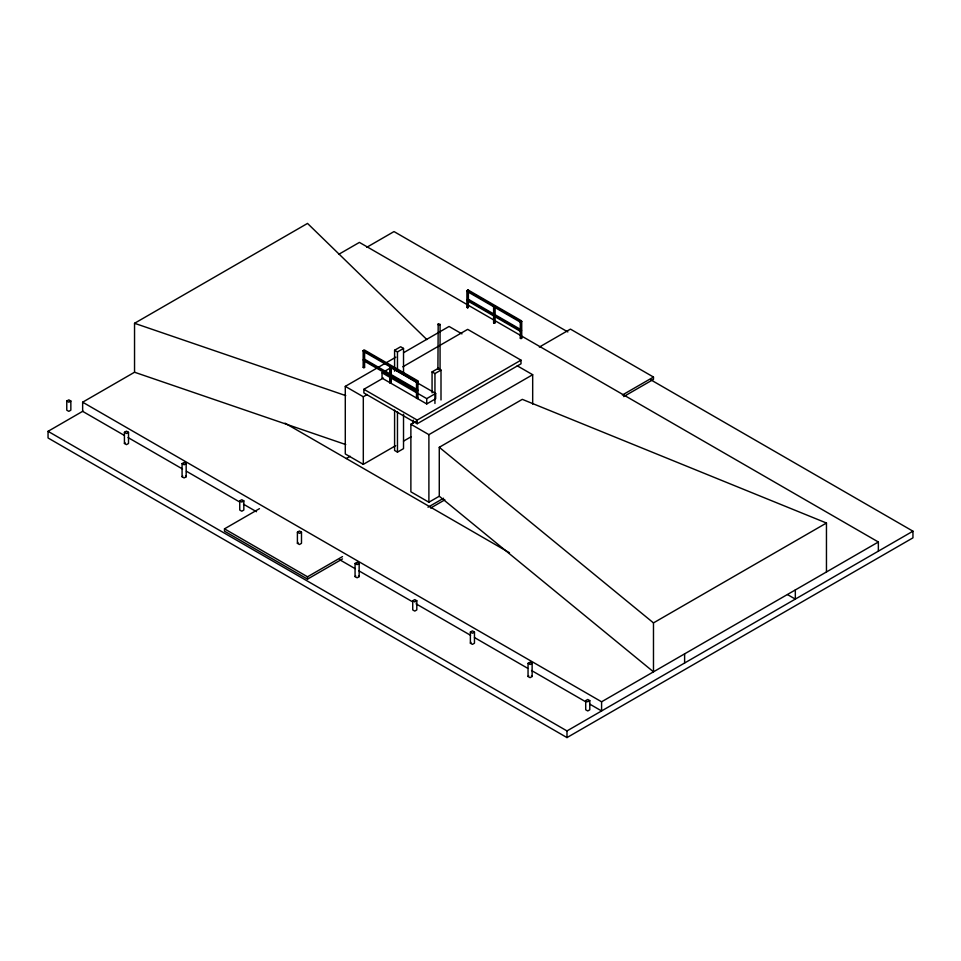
<?xml version="1.0" encoding="UTF-8"?>
<svg xmlns="http://www.w3.org/2000/svg" width="961" height="961" viewBox="0 0 961 961"><rect width="100%" height="100%" fill="white"/><g stroke="black" fill="none" stroke-linecap="round" stroke-linejoin="round"><path stroke-width="1.44" d="M66.765 401.025L68.808 399.848L70.85 401.025L70.85 410.179L68.808 411.356L66.765 410.179L66.765 401.025L68.808 402.203L70.85 401.025M124.425 432.318L126.468 431.141L128.51 432.318L128.51 443.465L126.468 444.643L124.425 443.465L124.425 432.318L126.468 433.495L128.51 432.318M124.425 443.465L125.026 442.637M182.085 463.61L184.128 462.433L186.17 463.61L186.17 476.752L184.128 477.929L182.085 476.752L182.085 463.61L184.128 464.788L186.17 463.61M182.085 476.752L182.686 475.923M239.745 500.885L241.788 499.708L243.83 500.885L243.83 510.051L241.788 511.216L239.745 510.051L239.745 500.885L241.788 502.062L243.83 500.885M297.405 532.178L299.448 531.001L301.49 532.178L301.49 543.337L299.448 544.515L297.405 543.337L297.405 532.178L299.448 533.355L301.49 532.178M297.405 543.337L298.006 542.497M355.065 563.47L357.108 562.293L359.15 563.47L359.15 576.624L357.108 577.801L355.065 576.624L355.065 563.47L357.108 564.648L359.15 563.47M355.065 576.624L355.666 575.795M412.725 600.757L414.768 599.58L416.81 600.757L416.81 609.911L414.768 611.088L412.725 609.911L412.725 600.757L414.768 601.934L416.81 600.757M470.385 632.05L472.428 630.872L474.47 632.05L474.47 643.209L472.428 644.387L470.385 643.209L470.385 632.05L472.428 633.227L474.47 632.05M470.385 643.209L470.986 642.368M528.045 663.342L530.088 662.165L532.13 663.342L532.13 676.496L530.088 677.673L528.045 676.496L528.045 663.342L530.088 664.519L532.13 663.342M528.045 676.496L528.646 675.667M585.705 700.629L587.748 699.452L589.79 700.629L589.79 709.783L587.748 710.96L585.705 709.783L585.705 700.629L587.748 701.806L589.79 700.629M440.066 324.626L437.904 324.626M437.904 368.556L438.696 368.099M124.161 435.309L82.646 411.344L82.646 402.191L134.54 372.231L134.54 323.292L307.52 223.42L426.864 339.569M338.656 254.377L359.414 242.4L878.354 542.004L878.354 551.158M650.885 379.883L912.95 531.181L912.95 537.848L566.99 737.58L48.05 437.976L48.05 431.321L83.03 411.116M366.802 247.289L394.01 231.577L567.855 331.941M364.603 350.669L364.603 367.318L363.883 367.727L363.162 367.318L363.162 350.669L364.315 349.924L417.651 380.712L417.651 381.709L416.786 382.214L363.45 351.414L363.45 350.417L416.786 381.217L417.651 380.712M468.391 292.132L468.391 307.388L467.671 307.808L466.95 307.388L466.95 290.751L468.103 289.994L521.439 320.794L521.439 321.791M466.95 290.751L468.391 290.751L467.671 290.33M363.45 359.57L416.786 390.37L416.786 391.367L363.45 360.567L363.45 359.57L364.315 359.078L416.377 389.133M467.238 299.652L520.574 330.44L520.574 331.449L467.238 300.649L467.238 299.652L468.103 299.147L520.165 329.215M363.162 367.318L364.603 367.318M466.95 307.388L468.391 307.388M394.587 371.186L394.587 350.248L400.641 346.753L403.524 348.423L403.524 373.841M394.587 350.248L397.47 351.918L403.524 348.423M395.74 445.628L363.306 464.355L345.287 453.952L345.287 386.37L395.884 357.156M403.668 352.663L449.075 326.452L461.941 333.887M389.83 366.069L391.271 366.069L391.271 382.706L390.55 383.127L389.83 382.706L389.83 366.069L391.271 366.069M495.059 307.532L495.059 322.788L494.338 323.208L493.618 322.788L493.618 306.139L495.059 306.139M382.046 372.808L390.983 367.643L435.669 393.445L435.669 398.767L426.732 403.932L382.046 378.129L382.046 372.808L426.732 398.611L435.669 393.445M402.803 366.814L467.671 329.359L521.006 360.159L521.006 363.823L417.218 423.741L363.883 392.953L363.883 389.289L383.343 378.045M345.287 386.37L363.306 396.773L367.198 394.527M389.83 382.706L391.271 382.706M493.618 322.788L495.059 322.788M432.066 392.833L432.066 371.895L438.12 368.399L441.003 370.057L441.003 399.968M521.006 321.13L521.727 321.539L521.727 338.188L521.006 338.596L520.285 338.188L520.285 321.539L521.439 320.794M417.218 381.877L417.939 381.457L417.939 398.106L417.218 398.527L416.497 398.106L416.497 381.457L417.218 381.877L417.218 398.527M520.285 321.539L521.727 321.539M432.066 371.895L434.949 373.553L441.003 370.057M416.786 390.37L417.651 389.866L417.651 390.863M520.574 330.44L521.439 329.947L521.439 330.944M416.497 398.106L417.939 398.106M520.285 338.188L521.727 338.188M342.5 558.918L307.52 579.123L224.49 531.181L224.49 528.85L259.47 508.657M346.284 458.529L350.176 456.295M539.349 347.065L570.45 329.118L653.48 377.048L653.48 379.379L623.677 396.593M363.883 389.289L417.218 420.077L521.006 360.159M826.46 571.963L826.46 523.024L522.303 399.356L439.273 447.297L439.273 496.224L428.894 502.219L410.876 491.816L410.876 424.245L416.065 421.242M403.524 441.135L411.308 436.642M394.587 410.071L394.587 450.457L397.47 452.126L403.524 448.631L403.524 414.227M410.876 424.245L428.894 434.648L532.682 374.718L532.682 404.1M224.49 528.85L307.52 576.792L342.5 556.587M428.017 507.216L443.574 498.242M622.38 395.007L653.48 377.048M430.612 508.057L444.871 499.828M439.273 496.224L653.48 671.835L653.48 622.896L826.46 523.024M82.646 402.191L601.586 701.794L878.354 542.004M48.05 431.321L566.99 730.925L912.95 531.181M134.54 323.292L345.744 395.62M134.54 372.231L345.744 444.559M493.618 306.139L494.338 306.559M517.234 365.805L532.682 374.718M787.539 594.607L795.324 599.099L795.324 589.946M417.218 381.049L417.939 381.457M363.162 350.669L363.883 351.089L363.883 367.727M285.033 423.164L509.474 552.743M128.053 437.555L182.542 469.016M186.434 471.262L239.625 501.966M243.517 504.225L256.491 511.708M339.521 559.65L355.089 568.636M358.982 570.882L412.173 601.586M416.065 603.844L470.554 635.293M474.446 637.539L527.637 668.255M531.529 670.502L586.018 701.962M589.91 704.209L601.586 710.948L601.586 701.794M439.273 447.297L653.48 622.896M531.529 675.667L532.13 676.496M358.549 575.795L359.15 576.624M185.569 475.923L186.17 476.752M684.616 653.852L684.616 663.006M566.99 730.925L566.99 737.58M521.006 321.959L521.006 338.596M494.338 305.73L494.338 323.208M468.103 289.994L468.103 291.003M468.103 299.147L468.103 300.156M467.671 291.159L467.671 307.808M434.949 373.553L434.949 403.464M428.894 434.648L428.894 502.219M426.732 398.611L426.732 403.932M417.218 420.077L417.218 423.741M416.786 381.217L416.786 382.214M413.326 420.101L413.326 423.08M397.47 351.918L397.47 369.865M397.47 411.74L397.47 452.126M390.55 365.648L390.55 383.127M364.315 359.078L364.315 360.075M363.306 396.773L363.306 464.355M307.52 576.792L307.52 579.123M438.192 324.001L437.904 368.892L439.273 369.348L440.066 368.892L440.066 324.289L438.192 324.001M520.574 321.286L467.238 290.498L467.238 291.495L520.574 322.295L520.574 321.286"/></g></svg>
